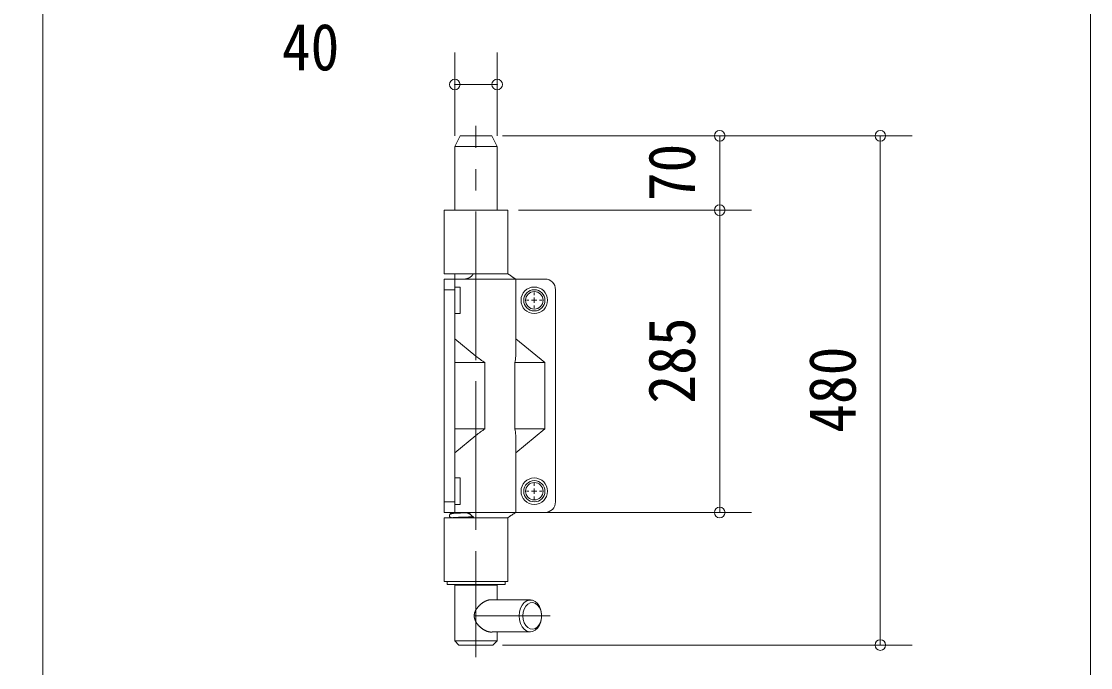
# Model space of a CAD drawing. Units: millimetres at full size, sheet at 1:20. Extents: x -4072 to 3728, y -3418 to 2032.
# Drawn here: x 2719 to 3728, y 93 to 702 of the extents above; entities that cross this region are included whole.
import ezdxf
from ezdxf.enums import TextEntityAlignment as Align

# ---------------------------------------------------------------- set-up
doc = ezdxf.new("R2010")
doc.units = ezdxf.units.MM
doc.header["$LTSCALE"] = 20
doc.header["$PDMODE"] = 32
doc.header["$PDSIZE"] = 10
doc.linetypes.add('CHAIN1', pattern=[8, 5, -1, 1, -1])
for name, color, linetype, lineweight in [('0-0', 7, 'Continuous', 9), ('0-1', 7, 'Continuous', 9), ('0-2', 6, 'Continuous', 9), ('0-5', 7, 'Continuous', 9), ('0-9', 4, 'Continuous', 9), ('0-D', 7, 'Continuous', 9), ('0-E', 4, 'CHAIN1', 9)]:
    doc.layers.add(name, color=color, linetype=linetype, lineweight=lineweight)
doc.styles.add('ＭＳ ゴシック', font='')
doc.styles.get('ＭＳ ゴシック').set_extended_font_data('MS Gothic')

msp = doc.modelspace()

# ---------------------------------------------------------------- linework, layer by layer
at = {"layer": '0-0'}
for p in [(3128.09, 642.44), (3168.09, 642.44), (3377.91, 593.95), (3529.34, 593.95), (3377.91, 523.95), (3377.91, 238.95), (3529.34, 113.95)]:
    msp.add_point(p, dxfattribs=at)
at = {"layer": '0-1', "color": 5}
msp.add_lwpolyline([(3727.63, 2031.52), (3727.63, -3418.34), (-4072.17, -3418.34), (-4072.17, 2031.52)], close=True, dxfattribs=at)
at = {"layer": '0-2'}
for p, q in [((3128.09, 593.95), (3128.09, 672.44)), ((3168.09, 593.95), (3168.09, 672.44)), ((3168.09, 642.44), (3128.09, 642.44)), ((3173.09, 593.95), (3559.34, 593.95)), ((3173.09, 593.95), (3407.91, 593.95)), ((3377.91, 593.95), (3377.91, 523.95)), ((3529.34, 593.95), (3529.34, 113.95)), ((3188.09, 523.95), (3407.91, 523.95)), ((3188.09, 523.95), (3407.91, 523.95)), ((3377.91, 523.95), (3377.91, 238.95)), ((3188.09, 238.95), (3407.91, 238.95)), ((3173.09, 113.95), (3559.34, 113.95))]:
    msp.add_line(p, q, dxfattribs=at)
at = {"layer": '0-5', "color": 1}
for p, q in [((3727.63, 1011.52), (3727.63, -2813.48)), ((2739.63, -2898.48), (2739.63, 926.52))]:
    msp.add_line(p, q, dxfattribs=at)
at = {"layer": '0-9'}
for p, q in [((3148.09, 458.95), (3148.09, 386.3)), ((3128.09, 448.95), (3118.09, 448.95)), ((3148.09, 311.59), (3148.09, 238.95)), ((3118.09, 248.95), (3128.09, 248.95))]:
    msp.add_line(p, q, dxfattribs=at)
for centre in [(3203.09, 438.95), (3203.09, 258.95)]:
    msp.add_circle(centre, 10, dxfattribs=at)
at = {"layer": '0-D'}
for p, q in [((3133.09, 593.95), (3128.09, 583.95)), ((3133.09, 593.95), (3158.7, 593.95)), ((3158.7, 593.95), (3163.09, 593.95)), ((3168.09, 583.95), (3163.09, 593.95)), ((3128.09, 583.95), (3128.09, 523.95)), ((3128.09, 583.95), (3162.23, 583.95)), ((3162.23, 583.95), (3168.09, 583.95)), ((3168.09, 523.95), (3168.09, 583.95)), ((3118.09, 523.95), (3118.09, 463.95)), ((3118.09, 523.95), (3178.09, 523.95)), ((3178.09, 463.66), (3178.09, 523.95)), ((3118.09, 463.95), (3145.59, 463.95)), ((3128.09, 463.95), (3128.09, 458.95)), ((3178.09, 463.95), (3145.59, 463.95)), ((3181.15, 461.9), (3178.09, 463.95)), ((3118.09, 448.95), (3118.09, 458.95)), ((3118.09, 458.95), (3128.09, 458.95)), ((3128.09, 458.95), (3128.09, 448.95)), ((3128.09, 458.95), (3136.93, 458.95)), ((3148.09, 458.95), (3136.93, 458.95)), ((3185.59, 458.95), (3148.09, 458.95)), ((3185.59, 458.95), (3185.59, 386.3)), ((3185.59, 458.95), (3213.09, 458.95)), ((3118.09, 448.95), (3118.09, 248.95)), ((3133.09, 451.45), (3128.09, 451.45)), ((3128.09, 448.95), (3128.09, 248.95)), ((3133.09, 451.45), (3133.09, 426.45)), ((3223.09, 448.95), (3223.09, 248.95)), ((3128.09, 426.45), (3133.09, 426.45)), ((3148.09, 386.3), (3128.09, 402.67)), ((3185.59, 402.67), (3213.09, 380.17)), ((3156.56, 380.17), (3128.09, 380.17)), ((3156.56, 317.72), (3156.56, 380.17)), ((3184.62, 317.72), (3184.62, 380.17)), ((3184.62, 380.17), (3213.09, 380.17)), ((3213.09, 380.17), (3213.09, 317.72)), ((3156.56, 317.72), (3128.09, 317.72)), ((3128.09, 295.22), (3148.09, 311.59)), ((3185.59, 311.59), (3185.59, 238.95)), ((3133.09, 271.45), (3128.09, 271.45)), ((3133.09, 271.45), (3133.09, 258.95)), ((3133.09, 258.95), (3133.09, 246.45)), ((3118.09, 238.95), (3118.09, 248.95)), ((3128.09, 248.95), (3128.09, 238.95)), ((3128.09, 246.45), (3133.09, 246.45)), ((3128.09, 238.95), (3118.09, 238.95)), ((3118.09, 233.95), (3178.09, 233.95)), ((3118.09, 233.95), (3118.09, 173.95)), ((3126.59, 233.96), (3126.52, 233.95)), ((3128.09, 238.95), (3136.93, 238.95)), ((3148.09, 238.95), (3136.93, 238.95)), ((3178.09, 233.95), (3145.59, 233.95)), ((3145.84, 234.81), (3146.04, 234.81)), ((3149.72, 238.94), (3150.06, 238.95)), ((3178.09, 233.95), (3179.81, 235.21)), ((3178.09, 173.95), (3178.09, 233.95)), ((3185.59, 238.95), (3213.09, 238.95)), ((3178.09, 173.95), (3118.09, 173.95)), ((3120.84, 173.95), (3120.84, 170.95)), ((3175.59, 170.95), (3175.59, 173.95)), ((3120.84, 170.95), (3120.87, 170.95)), ((3120.87, 170.95), (3175.59, 170.95)), ((3128.09, 170.45), (3128.09, 117.95)), ((3128.09, 170.45), (3162.23, 170.45)), ((3135.59, 170.95), (3135.59, 170.45)), ((3160.59, 170.45), (3160.59, 170.95)), ((3162.23, 170.45), (3168.09, 170.45)), ((3168.09, 156.45), (3168.09, 170.45)), ((3199.36, 156.45), (3164.01, 156.45)), ((3163.98, 126.45), (3199.36, 126.45)), ((3168.09, 117.95), (3168.09, 126.45)), ((3128.09, 117.95), (3162.23, 117.95)), ((3128.09, 117.95), (3132.09, 113.95)), ((3159.4, 113.95), (3132.09, 113.95)), ((3164.09, 113.95), (3159.4, 113.95)), ((3162.23, 117.95), (3168.09, 117.95)), ((3164.09, 113.95), (3168.09, 117.95))]:
    msp.add_line(p, q, dxfattribs=at)
for points in [[(3145.59, 463.95), (3145.57, 463.91), (3145.55, 463.88), (3145.53, 463.84), (3145.51, 463.81), (3145.48, 463.76), (3145.45, 463.71), (3145.42, 463.65), (3145.38, 463.59), (3145.34, 463.53), (3145.29, 463.45), (3145.24, 463.37), (3145.18, 463.29), (3145.12, 463.21), (3145.06, 463.12), (3144.99, 463.03), (3144.93, 462.94), (3144.86, 462.86), (3144.79, 462.77), (3144.72, 462.68), (3144.64, 462.58), (3144.56, 462.48), (3144.47, 462.38), (3144.38, 462.27), (3144.27, 462.15), (3144.16, 462.04), (3144.04, 461.91), (3143.91, 461.79), (3143.78, 461.65), (3143.63, 461.52), (3143.47, 461.38), (3143.31, 461.24), (3143.13, 461.09), (3142.94, 460.95), (3142.74, 460.81), (3142.54, 460.66), (3142.33, 460.53), (3142.11, 460.39), (3141.89, 460.26), (3141.67, 460.14)], [(3141.67, 460.14), (3141.45, 460.02), (3141.23, 459.91), (3141.01, 459.81), (3140.79, 459.72), (3140.58, 459.63), (3140.37, 459.55), (3140.16, 459.48), (3139.96, 459.42), (3139.77, 459.36), (3139.58, 459.3), (3139.4, 459.26), (3139.23, 459.21), (3139.06, 459.18), (3138.9, 459.14), (3138.74, 459.11), (3138.58, 459.08), (3138.42, 459.06), (3138.26, 459.03), (3138.1, 459.01), (3137.95, 458.99), (3137.81, 458.98), (3137.68, 458.97), (3137.56, 458.96), (3137.45, 458.96), (3137.35, 458.96), (3137.26, 458.95), (3137.18, 458.95), (3137.11, 458.95), (3137.05, 458.95), (3136.99, 458.95), (3136.93, 458.95)], [(3185.59, 458.95), (3185.58, 458.95), (3185.57, 458.96), (3185.56, 458.96), (3185.55, 458.97), (3185.54, 458.98), (3185.52, 458.99), (3185.5, 459), (3185.46, 459.02), (3185.4, 459.06), (3185.32, 459.11), (3185.21, 459.18), (3185.07, 459.26), (3184.9, 459.37), (3184.71, 459.49), (3184.49, 459.62), (3184.25, 459.77), (3183.99, 459.93), (3183.72, 460.1), (3183.45, 460.28), (3183.16, 460.46), (3182.88, 460.65), (3182.6, 460.83), (3182.33, 461.01), (3182.08, 461.18), (3181.86, 461.33), (3181.67, 461.46), (3181.51, 461.57), (3181.36, 461.67), (3181.23, 461.76), (3181.11, 461.84)], [(3184.62, 317.72), (3213.09, 317.72), (3185.59, 295.22)], [(3124.75, 237.83), (3124.56, 237.78), (3124.39, 237.71), (3124.24, 237.65), (3124.1, 237.57), (3123.97, 237.49), (3123.86, 237.42), (3123.76, 237.34), (3123.67, 237.25), (3123.59, 237.17), (3123.51, 237.08), (3123.45, 236.99), (3123.38, 236.9), (3123.32, 236.8), (3123.27, 236.69), (3123.22, 236.57), (3123.18, 236.45), (3123.15, 236.33), (3123.13, 236.2), (3123.11, 236.07), (3123.1, 235.94), (3123.09, 235.83), (3123.1, 235.72), (3123.11, 235.63), (3123.12, 235.53), (3123.15, 235.44), (3123.19, 235.33), (3123.24, 235.22), (3123.29, 235.1), (3123.36, 234.97), (3123.45, 234.85), (3123.54, 234.73), (3123.65, 234.62), (3123.78, 234.52), (3123.91, 234.42), (3124.06, 234.34), (3124.23, 234.27), (3124.4, 234.21), (3124.58, 234.16), (3124.76, 234.11)], [(3123.37, 238.95), (3123.4, 238.91), (3123.43, 238.86), (3123.46, 238.82), (3123.49, 238.77), (3123.53, 238.71), (3123.58, 238.64), (3123.63, 238.57), (3123.69, 238.49), (3123.77, 238.41), (3123.86, 238.32), (3123.97, 238.23), (3124.1, 238.15), (3124.23, 238.07), (3124.36, 238.01), (3124.49, 237.95), (3124.61, 237.91), (3124.73, 237.88), (3124.84, 237.85), (3124.94, 237.84), (3125.03, 237.83), (3125.11, 237.82), (3125.18, 237.81), (3125.25, 237.8), (3125.31, 237.79), (3125.36, 237.79)], [(3150.59, 238.95), (3150.49, 238.94), (3150.36, 238.94), (3150.2, 238.93), (3149.99, 238.93), (3149.71, 238.92), (3149.34, 238.91), (3148.89, 238.9), (3148.36, 238.88), (3147.77, 238.87), (3147.11, 238.85), (3146.39, 238.83), (3145.63, 238.81), (3144.82, 238.78), (3143.98, 238.76), (3143.1, 238.74), (3142.2, 238.71), (3141.28, 238.68), (3140.35, 238.66), (3139.39, 238.63), (3138.43, 238.6), (3137.46, 238.57), (3136.49, 238.54), (3135.51, 238.5), (3134.52, 238.47), (3133.54, 238.44), (3132.55, 238.4), (3131.58, 238.37), (3130.64, 238.33), (3129.75, 238.29), (3128.92, 238.25), (3128.17, 238.2), (3127.49, 238.16), (3126.89, 238.11), (3126.37, 238.06), (3125.92, 238.02), (3125.54, 237.97), (3125.23, 237.93), (3124.97, 237.88), (3124.75, 237.83)], [(3124.76, 234.11), (3124.92, 234.08), (3125.07, 234.04), (3125.2, 234.02), (3125.3, 234), (3125.39, 233.98), (3125.47, 233.96), (3125.54, 233.95)], [(3125.8, 237.98), (3125.81, 237.98), (3125.81, 237.99), (3125.81, 237.99), (3125.81, 238), (3125.82, 238.01), (3125.82, 238.02), (3125.85, 238.04), (3125.91, 238.05), (3126.02, 238.07), (3126.21, 238.09), (3126.48, 238.12), (3126.84, 238.15), (3127.29, 238.17), (3127.81, 238.21), (3128.42, 238.24), (3129.11, 238.27), (3129.88, 238.31), (3130.72, 238.34), (3131.63, 238.38), (3132.6, 238.42), (3133.65, 238.46), (3134.74, 238.5), (3135.88, 238.53), (3137.06, 238.57), (3138.25, 238.61), (3139.46, 238.65), (3140.66, 238.68), (3141.83, 238.71), (3142.95, 238.75), (3144.01, 238.78), (3144.99, 238.8), (3145.87, 238.83), (3146.67, 238.85), (3147.38, 238.87), (3148, 238.89), (3148.52, 238.9), (3148.97, 238.91), (3149.37, 238.93), (3149.72, 238.94)], [(3126.39, 234.2), (3126.4, 234.19), (3126.41, 234.19), (3126.43, 234.18), (3126.45, 234.17), (3126.48, 234.16), (3126.51, 234.15), (3126.57, 234.14), (3126.66, 234.13), (3126.8, 234.13), (3127, 234.13), (3127.27, 234.14), (3127.61, 234.16), (3128.02, 234.19), (3128.49, 234.22), (3129.01, 234.25), (3129.59, 234.28), (3130.22, 234.3), (3130.89, 234.33), (3131.6, 234.36), (3132.36, 234.39), (3133.15, 234.42), (3133.98, 234.45), (3134.84, 234.48), (3135.73, 234.51), (3136.63, 234.54), (3137.56, 234.57), (3138.48, 234.6), (3139.4, 234.62), (3140.31, 234.65), (3141.18, 234.68), (3142, 234.7), (3142.76, 234.72), (3143.46, 234.74), (3144.07, 234.76), (3144.59, 234.77), (3145.01, 234.78), (3145.35, 234.79), (3145.61, 234.8), (3145.84, 234.81)], [(3145.81, 234.79), (3145.67, 234.79), (3145.51, 234.78), (3145.34, 234.78), (3145.13, 234.77), (3144.87, 234.77), (3144.55, 234.76), (3144.18, 234.75), (3143.75, 234.73), (3143.26, 234.72), (3142.7, 234.7), (3142.09, 234.69), (3141.43, 234.67), (3140.71, 234.65), (3139.95, 234.62), (3139.16, 234.6), (3138.33, 234.58), (3137.48, 234.55), (3136.63, 234.52), (3135.77, 234.49), (3134.92, 234.47), (3134.08, 234.43), (3133.28, 234.4), (3132.5, 234.37), (3131.75, 234.34), (3131.05, 234.32), (3130.39, 234.3), (3129.78, 234.28), (3129.23, 234.26), (3128.73, 234.23), (3128.3, 234.21), (3127.93, 234.17), (3127.61, 234.14), (3127.36, 234.1), (3127.15, 234.06), (3126.98, 234.03), (3126.85, 234.01), (3126.74, 233.99), (3126.66, 233.97), (3126.59, 233.96)], [(3136.93, 238.95), (3136.96, 238.94), (3136.99, 238.94), (3137.02, 238.94), (3137.05, 238.94), (3137.09, 238.94), (3137.14, 238.94), (3137.19, 238.94), (3137.24, 238.94), (3137.3, 238.94), (3137.37, 238.94), (3137.44, 238.93), (3137.51, 238.93), (3137.59, 238.92), (3137.67, 238.92), (3137.76, 238.91), (3137.84, 238.9), (3137.92, 238.9), (3138.01, 238.89), (3138.1, 238.88), (3138.19, 238.87), (3138.29, 238.85), (3138.39, 238.84), (3138.49, 238.82), (3138.6, 238.8), (3138.72, 238.78), (3138.84, 238.76), (3138.97, 238.74), (3139.1, 238.71), (3139.25, 238.67), (3139.41, 238.63), (3139.57, 238.59), (3139.75, 238.54), (3139.94, 238.48), (3140.14, 238.42), (3140.35, 238.34), (3140.56, 238.27), (3140.77, 238.18), (3140.99, 238.09), (3141.21, 237.99)], [(3141.21, 237.99), (3141.43, 237.88), (3141.65, 237.76), (3141.87, 237.64), (3142.1, 237.51), (3142.31, 237.37), (3142.52, 237.23), (3142.73, 237.09), (3142.93, 236.95), (3143.12, 236.8), (3143.31, 236.65), (3143.49, 236.49), (3143.66, 236.34), (3143.83, 236.18), (3143.99, 236.02), (3144.15, 235.86), (3144.31, 235.7), (3144.46, 235.53), (3144.6, 235.37), (3144.73, 235.2), (3144.86, 235.05), (3144.97, 234.9), (3145.07, 234.76), (3145.16, 234.63), (3145.24, 234.51), (3145.31, 234.4), (3145.37, 234.3), (3145.42, 234.22), (3145.47, 234.14), (3145.51, 234.07), (3145.55, 234.01), (3145.59, 233.95)], [(3148.09, 238.95), (3149.07, 238.95), (3150.05, 238.95), (3151.04, 238.95), (3152.02, 238.95), (3153, 238.95), (3153.99, 238.95), (3155.01, 238.95), (3156.09, 238.95), (3157.28, 238.95), (3158.6, 238.95), (3160.07, 238.95), (3161.63, 238.95), (3163.22, 238.95), (3164.75, 238.95), (3166.16, 238.95), (3167.39, 238.95), (3168.49, 238.95), (3169.52, 238.95), (3170.54, 238.95), (3171.6, 238.95), (3172.76, 238.95), (3173.97, 238.95), (3175.18, 238.95), (3176.34, 238.95), (3177.38, 238.95), (3178.28, 238.95), (3179.05, 238.95), (3179.74, 238.95), (3180.38, 238.95), (3181.02, 238.95), (3181.69, 238.95), (3182.37, 238.95), (3183.02, 238.95), (3183.63, 238.95), (3184.15, 238.95), (3184.57, 238.95), (3184.89, 238.95), (3185.14, 238.95), (3185.31, 238.95)], [(3179.2, 234.76), (3179.46, 234.94), (3179.72, 235.12), (3180, 235.31), (3180.29, 235.51), (3180.62, 235.73), (3180.98, 235.98), (3181.36, 236.24), (3181.76, 236.51), (3182.17, 236.78), (3182.58, 237.05), (3182.99, 237.32), (3183.38, 237.57), (3183.75, 237.8), (3184.09, 238.02), (3184.39, 238.21), (3184.65, 238.37), (3184.88, 238.51), (3185.06, 238.62), (3185.21, 238.71), (3185.32, 238.78), (3185.4, 238.83), (3185.46, 238.87), (3185.5, 238.89), (3185.52, 238.9), (3185.54, 238.91), (3185.55, 238.92), (3185.56, 238.93), (3185.57, 238.93), (3185.58, 238.94), (3185.59, 238.95)], [(3185.31, 238.95), (3185.43, 238.95), (3185.51, 238.95), (3185.56, 238.95), (3185.58, 238.95), (3185.59, 238.95), (3185.59, 238.95)], [(3150.99, 150.93), (3151.23, 151.18), (3151.48, 151.42), (3151.73, 151.66), (3151.99, 151.9), (3152.25, 152.12), (3152.51, 152.35), (3152.78, 152.57), (3153.04, 152.78), (3153.31, 152.99), (3153.58, 153.19), (3153.85, 153.39), (3154.12, 153.58), (3154.39, 153.77), (3154.66, 153.96), (3154.93, 154.14), (3155.2, 154.31), (3155.47, 154.48), (3155.75, 154.64), (3156.02, 154.8), (3156.29, 154.95), (3156.57, 155.09), (3156.84, 155.23), (3157.1, 155.36), (3157.37, 155.48), (3157.63, 155.59), (3157.88, 155.7), (3158.14, 155.8), (3158.39, 155.9), (3158.63, 155.99), (3158.87, 156.08), (3159.11, 156.16), (3159.34, 156.23), (3159.58, 156.3), (3159.8, 156.36), (3160.03, 156.42), (3160.26, 156.47), (3160.48, 156.52), (3160.7, 156.55), (3160.92, 156.59)], [(3160.92, 156.59), (3161.13, 156.62), (3161.35, 156.64), (3161.56, 156.66), (3161.77, 156.68), (3161.97, 156.69), (3162.18, 156.7), (3162.37, 156.7), (3162.56, 156.7), (3162.75, 156.69), (3162.92, 156.68), (3163.09, 156.66), (3163.24, 156.64), (3163.38, 156.61), (3163.51, 156.59), (3163.62, 156.56), (3163.71, 156.53), (3163.79, 156.51), (3163.86, 156.49), (3163.91, 156.48), (3163.95, 156.46), (3163.98, 156.45), (3164.01, 156.45)], [(3146.46, 141.45), (3146.46, 141.52), (3146.46, 141.59), (3146.46, 141.68), (3146.47, 141.78), (3146.47, 141.91), (3146.48, 142.06), (3146.49, 142.24), (3146.5, 142.44), (3146.52, 142.66), (3146.55, 142.9), (3146.59, 143.15), (3146.64, 143.41), (3146.7, 143.68), (3146.77, 143.96), (3146.84, 144.24), (3146.93, 144.52), (3147.02, 144.8), (3147.13, 145.08), (3147.24, 145.36), (3147.35, 145.65), (3147.48, 145.94), (3147.61, 146.23), (3147.75, 146.53), (3147.9, 146.82), (3148.06, 147.11), (3148.23, 147.41), (3148.41, 147.7), (3148.59, 147.98), (3148.78, 148.27), (3148.98, 148.55), (3149.19, 148.83), (3149.4, 149.1), (3149.61, 149.37), (3149.83, 149.64), (3150.05, 149.9), (3150.28, 150.16), (3150.51, 150.42), (3150.75, 150.68), (3150.99, 150.93)], [(3148.74, 134.69), (3148.57, 134.95), (3148.4, 135.22), (3148.23, 135.48), (3148.08, 135.75), (3147.93, 136.01), (3147.79, 136.28), (3147.66, 136.54), (3147.53, 136.81), (3147.42, 137.07), (3147.31, 137.34), (3147.21, 137.6), (3147.11, 137.85), (3147.02, 138.11), (3146.94, 138.35), (3146.87, 138.6), (3146.8, 138.84), (3146.74, 139.08), (3146.68, 139.31), (3146.63, 139.55), (3146.59, 139.78), (3146.55, 140), (3146.52, 140.21), (3146.5, 140.41), (3146.49, 140.59), (3146.48, 140.76), (3146.47, 140.92), (3146.47, 141.05), (3146.47, 141.15), (3146.46, 141.24), (3146.46, 141.32), (3146.46, 141.38), (3146.46, 141.45)], [(3158.01, 127.13), (3157.78, 127.23), (3157.55, 127.33), (3157.32, 127.43), (3157.09, 127.54), (3156.86, 127.66), (3156.62, 127.78), (3156.38, 127.9), (3156.14, 128.03), (3155.9, 128.16), (3155.66, 128.3), (3155.42, 128.45), (3155.17, 128.59), (3154.93, 128.75), (3154.69, 128.91), (3154.44, 129.07), (3154.2, 129.24), (3153.95, 129.42), (3153.7, 129.6), (3153.46, 129.79), (3153.21, 129.98), (3152.95, 130.19), (3152.7, 130.39), (3152.44, 130.61), (3152.18, 130.83), (3151.92, 131.06), (3151.66, 131.3), (3151.41, 131.54), (3151.15, 131.79), (3150.9, 132.04), (3150.65, 132.3), (3150.41, 132.57), (3150.18, 132.83), (3149.95, 133.1), (3149.73, 133.37), (3149.52, 133.63), (3149.32, 133.9), (3149.12, 134.17), (3148.93, 134.43), (3148.74, 134.69)], [(3163.98, 126.45), (3163.97, 126.44), (3163.96, 126.44), (3163.95, 126.43), (3163.93, 126.42), (3163.9, 126.41), (3163.87, 126.4), (3163.83, 126.38), (3163.77, 126.36), (3163.71, 126.34), (3163.64, 126.33), (3163.56, 126.31), (3163.46, 126.29), (3163.35, 126.28), (3163.23, 126.26), (3163.08, 126.25), (3162.93, 126.23), (3162.76, 126.22), (3162.57, 126.2), (3162.38, 126.19), (3162.18, 126.19), (3161.97, 126.19), (3161.76, 126.2), (3161.55, 126.22), (3161.34, 126.24), (3161.12, 126.27), (3160.9, 126.3), (3160.68, 126.34), (3160.46, 126.38), (3160.24, 126.43), (3160.02, 126.48), (3159.8, 126.53), (3159.58, 126.59), (3159.36, 126.66), (3159.13, 126.72), (3158.91, 126.8), (3158.69, 126.87), (3158.46, 126.95), (3158.23, 127.04), (3158.01, 127.13)]]:
    msp.add_lwpolyline(points, dxfattribs=at)
for points in [[(3188.75, 141.45), (3189.08, 145.18), (3190.06, 148.67), (3191.62, 151.71), (3193.67, 154.11), (3196.08, 155.71), (3198.69, 156.42), (3201.34, 156.18), (3203.87, 155.02), (3206.12, 153), (3207.94, 150.26), (3209.22, 146.97), (3209.88, 143.33), (3209.88, 139.57), (3209.22, 135.92), (3207.94, 132.63), (3206.12, 129.89), (3203.87, 127.87), (3201.34, 126.71), (3198.69, 126.47), (3196.08, 127.18), (3193.67, 128.78), (3191.62, 131.18), (3190.06, 134.22), (3189.08, 137.71)], [(3192.29, 141.45), (3192.61, 138.07), (3193.57, 134.95), (3195.09, 132.31), (3197.06, 130.35), (3199.33, 129.21), (3201.73, 128.97), (3204.08, 129.67), (3206.22, 131.23), (3207.98, 133.56), (3209.23, 136.47), (3209.88, 139.74), (3209.88, 143.15), (3209.23, 146.43), (3207.98, 149.33), (3206.22, 151.66), (3204.08, 153.22), (3201.73, 153.92), (3199.33, 153.68), (3197.06, 152.54), (3195.09, 150.58), (3193.57, 147.94), (3192.61, 144.82)]]:
    msp.add_lwpolyline(points, close=True, dxfattribs=at)
for centre, radius in [((3203.09, 438.95), 12.5), ((3203.09, 438.95), 8.25), ((3203.09, 258.95), 12.5), ((3203.09, 258.95), 8.25)]:
    msp.add_circle(centre, radius, dxfattribs=at)
for centre, start, end in [((3213.09, 448.95), 0, 90), ((3213.09, 248.95), 270, 0)]:
    msp.add_arc(centre, 10, start, end, dxfattribs=at)
for centre, major_axis, start_param, end_param in [((3148.09, 416.99), (-33.52, 41.18), 2.0354331, 2.2632324), ((3148.09, 416.99), (-33.52, 41.18), 3.37843, 3.6062294), ((3148.09, 280.9), (33.52, 41.18), 0.8783603, 1.1061596), ((3148.09, 280.9), (33.52, 41.18), 5.8185486, 6.0463479)]:
    msp.add_ellipse(centre, major_axis=major_axis, ratio=0.408079, start_param=start_param, end_param=end_param, dxfattribs=at)
at = {"layer": '0-E'}
for p, q in [((3148.09, 102.59), (3148.09, 603.57)), ((3203.09, 443.95), (3203.09, 446.45)), ((3198.09, 438.95), (3195.59, 438.95)), ((3203.09, 438.95), (3200.59, 438.95)), ((3203.09, 438.95), (3203.09, 441.45)), ((3203.09, 438.95), (3203.09, 436.45)), ((3203.09, 438.95), (3205.59, 438.95)), ((3203.09, 433.95), (3203.09, 431.45)), ((3208.09, 438.95), (3210.59, 438.95)), ((3203.09, 263.95), (3203.09, 266.45)), ((3198.09, 258.95), (3195.59, 258.95)), ((3203.09, 258.95), (3200.59, 258.95)), ((3203.09, 258.95), (3203.09, 261.45)), ((3203.09, 258.95), (3203.09, 256.45)), ((3203.09, 258.95), (3205.59, 258.95)), ((3203.09, 253.95), (3203.09, 251.45)), ((3208.09, 258.95), (3210.59, 258.95)), ((3146.93, 141.45), (3218.2, 141.45))]:
    msp.add_line(p, q, dxfattribs=at)

# ---------------------------------------------------------------- texts
at = {"layer": '0-2', "color": 7, "style": 'ＭＳ ゴシック', "width": 0.9}
msp.add_text('40', height=44.21, dxfattribs=at).set_placement((2965.12, 642.44), align=Align.BOTTOM_LEFT)
for s, p in [('70', (3367.91, 532.4)), ('285', (3367.91, 341.59)), ('480', (3519.34, 314.09))]:
    msp.add_text(s, height=44.21, rotation=90, dxfattribs=at).set_placement(p, align=Align.BOTTOM_LEFT)

doc.saveas('drawing.dxf')
